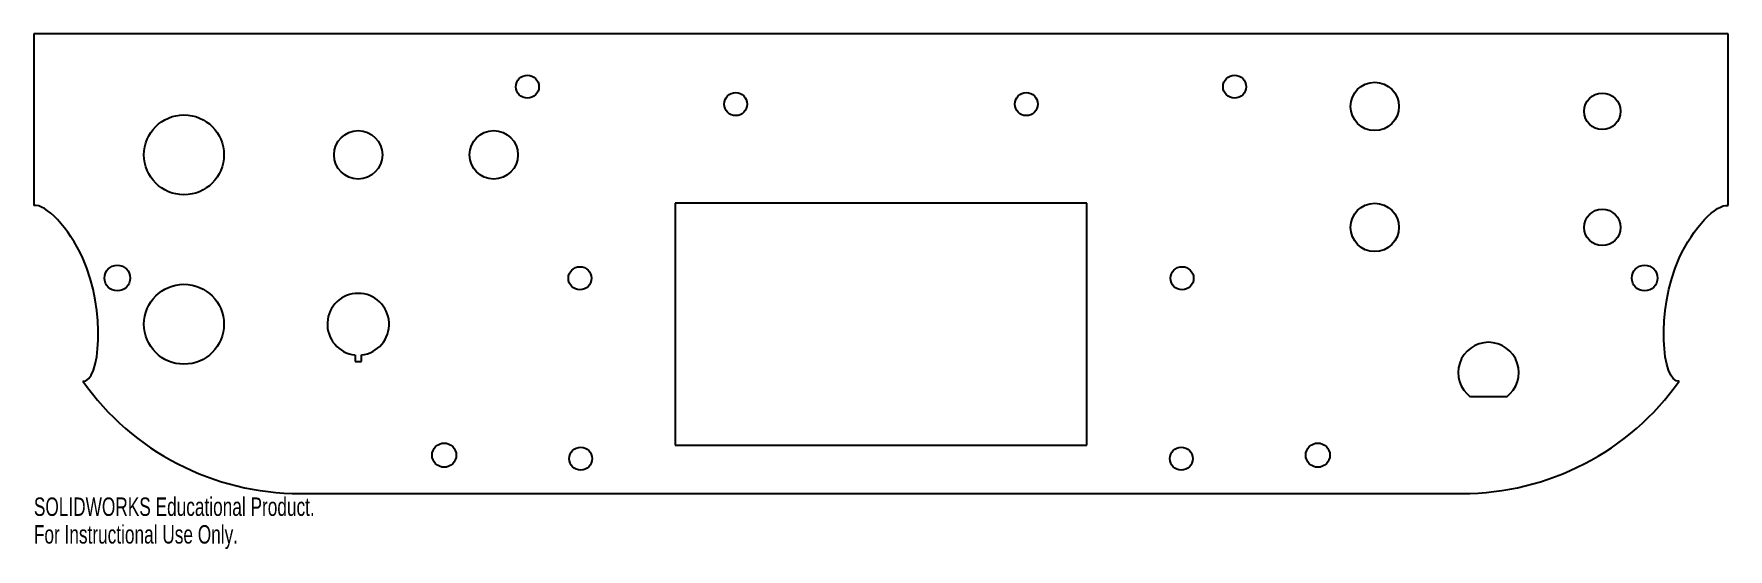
# Model space of a CAD drawing. Header units: inches. Extents: x -8.8 to 8.8, y -3.9 to 1.4.
import ezdxf

# ---------------------------------------------------------------- set-up
doc = ezdxf.new("R2010")
doc.units = ezdxf.units.IN
doc.header["$MEASUREMENT"] = 0
doc.styles.add('SLDTEXTSTYLE0', font='TXT', dxfattribs={"width": 0.7})

msp = doc.modelspace()

# ---------------------------------------------------------------- linework, layer by layer
at = {"color": 7, "linetype": 'Continuous', "lineweight": 25}
for p, q in [((-8.75, 1.425), (-8.75, -0.348)), ((8.75, 1.425), (-8.75, 1.425)), ((8.75, -0.348), (8.75, 1.425)), ((-2.125, -0.325), (-2.125, -2.825)), ((2.125, -0.325), (-2.125, -0.325)), ((2.125, -2.825), (2.125, -0.325)), ((-5.433, -1.892), (-5.433, -1.961)), ((-5.367, -1.961), (-5.367, -1.892)), ((-5.433, -1.961), (-5.367, -1.961)), ((6.463, -2.325), (6.088, -2.325)), ((-2.125, -2.825), (2.125, -2.825)), ((-6, -3.325), (6, -3.325))]:
    msp.add_line(p, q, dxfattribs=at)
for centre, radius in [((-3.652, 0.879), 0.119), ((3.652, 0.879), 0.119), ((5.1, 0.675), 0.25), ((-1.501, 0.699), 0.119), ((1.501, 0.699), 0.119), ((7.45, 0.625), 0.188), ((-7.2, 0.175), 0.413), ((-5.4, 0.175), 0.25), ((-4, 0.175), 0.25), ((5.1, -0.575), 0.25), ((7.45, -0.575), 0.188), ((-7.888, -1.098), 0.133), ((-3.11, -1.1), 0.119), ((3.11, -1.1), 0.119), ((7.888, -1.098), 0.133), ((-7.2, -1.575), 0.413), ((-4.512, -2.928), 0.125), ((-3.102, -2.964), 0.119), ((3.102, -2.964), 0.119), ((4.512, -2.928), 0.125)]:
    msp.add_circle(centre, radius, dxfattribs=at)
for centre, radius, start, end in [((-5.4, -1.575), 0.319, 276.0236, 263.9764), ((6.275, -2.075), 0.313, 306.8699, 233.1301), ((-6, -0.575), 2.75, 215.253, 270), ((6, -0.575), 2.75, 270, 324.747)]:
    msp.add_arc(centre, radius, start, end, dxfattribs=at)
for points in [[(-8.246, -2.163), (-8.064, -2.185), (-7.965, -0.995), (-8.633, -0.33), (-8.75, -0.348)], [(8.246, -2.163), (8.064, -2.185), (7.965, -0.995), (8.633, -0.33), (8.75, -0.348)]]:
    msp.add_open_spline(points, degree=3, knots=[0, 0, 0, 0, 0.3258035, 0.5166749, 0.5166749, 0.5166749, 0.5166749], dxfattribs=at)

# ---------------------------------------------------------------- texts
at = {"color": 7, "linetype": 'Continuous', "char_height": 0.1903, "attachment_point": 1, "style": 'SLDTEXTSTYLE0'}
for s, insert in [('SOLIDWORKS Educational Product.', (-8.75, -3.365)), ('For Instructional Use Only.', (-8.75, -3.651))]:
    msp.add_mtext(s, dxfattribs=dict(at, insert=insert))

doc.saveas('drawing.dxf')
